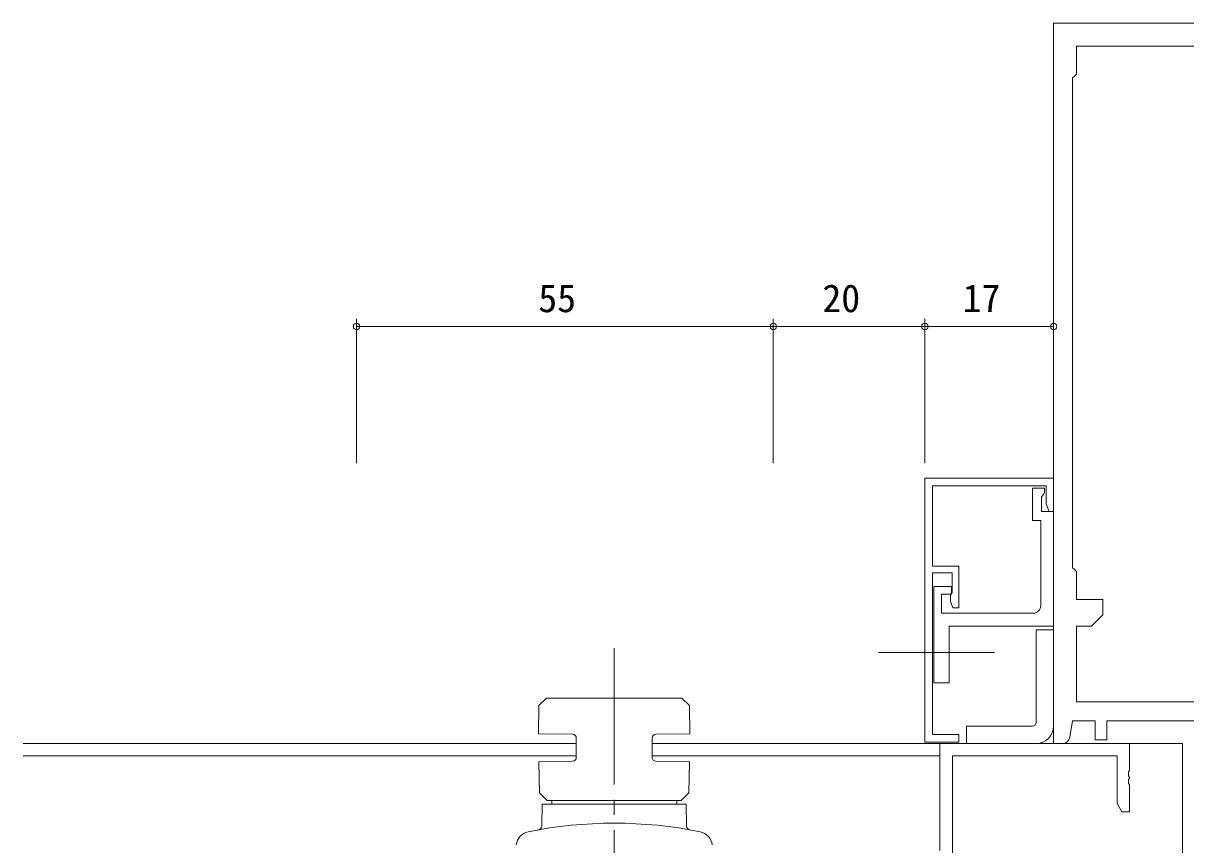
# Model space of a CAD drawing. Units: millimetres, scale not verified. Extents: x -594 to 539, y -420 to 386.
# Drawn here: x 164 to 317.4, y -120.8 to -12.5 of the extents above; entities that cross this region are included whole.
import ezdxf
from ezdxf.enums import TextEntityAlignment as Align

# ---------------------------------------------------------------- set-up
doc = ezdxf.new("R2010")
doc.units = ezdxf.units.MM
doc.header["$LTSCALE"] = 2
doc.linetypes.add('CHAIN2', pattern=[12, 9, -1, 1, -1])
for name, color, linetype, lineweight in [('0-3_YKK_11', 7, 'Continuous', 9), ('0-5_YKK_12', 2, 'Continuous', 9), ('0-6_YKK_13', 4, 'Continuous', 9), ('0-8_YKK_D', 6, 'Continuous', 9)]:
    doc.layers.add(name, color=color, linetype=linetype, lineweight=lineweight)
doc.styles.add('ＭＳ ゴシック', font='')
doc.styles.get('ＭＳ ゴシック').set_extended_font_data('MS Gothic')

msp = doc.modelspace()

# ---------------------------------------------------------------- linework, layer by layer
at = {"layer": '0-3_YKK_11'}
for p, q in [((300, -12.48), (360, -12.48)), ((300, -107.48), (300, -12.48)), ((303, -15.48), (357, -15.48)), ((303, -19.18), (303, -15.48)), ((302.5, -19.68), (302.7, -19.48)), ((302.5, -84.28), (302.5, -19.68)), ((302.7, -19.48), (303, -19.18)), ((300, -72.48), (283, -72.48)), ((283, -72.48), (283, -107.28)), ((284, -73.48), (299, -73.48)), ((284, -84.08), (284, -73.48)), ((299, -73.48), (299, -75.88)), ((300, -76.88), (300, -72.48)), ((297.2, -73.78), (298.8, -73.78)), ((297.2, -78.08), (297.2, -73.78)), ((298.6, -74.663), (298.4, -74.946)), ((298.4, -74.946), (298.4, -76.88)), ((298.8, -74.38), (298.6, -74.663)), ((298.8, -73.78), (298.8, -74.38)), ((299, -75.88), (299.4, -76.88)), ((298.3, -78.08), (297.2, -78.08)), ((298.3, -89.28), (298.3, -78.08)), ((298.4, -76.88), (300, -76.88)), ((299.4, -76.88), (300, -76.88)), ((300, -76.88), (300, -91.98)), ((287.5, -84.08), (284, -84.08)), ((287.5, -89.58), (287.5, -84.08)), ((302.7, -84.48), (302.5, -84.28)), ((284, -84.98), (286.6, -84.98)), ((284, -106.28), (284, -84.98)), ((286.6, -84.98), (286.6, -87.57)), ((303, -84.78), (302.7, -84.48)), ((303, -88.48), (303, -84.78)), ((284.2, -86.78), (286.5, -86.78)), ((284.2, -99.48), (284.2, -86.78)), ((286.5, -86.78), (286.5, -87.78)), ((285.2, -87.78), (285.2, -90.28)), ((286.5, -87.78), (285.2, -87.78)), ((286.6, -87.57), (286.403, -87.852)), ((286.403, -87.852), (286.403, -88.745)), ((286.403, -88.745), (286.707, -89.58)), ((306.5, -88.48), (303, -88.48)), ((306.5, -90.48), (306.5, -88.48)), ((285.2, -90.28), (297.3, -90.28)), ((286.707, -89.58), (287.5, -89.58)), ((305, -91.98), (306.5, -90.48)), ((286.2, -91.98), (286.2, -99.48)), ((300, -91.98), (286.2, -91.98)), ((303, -91.98), (305, -91.98)), ((303, -101.98), (303, -91.98)), ((286.2, -99.48), (284.2, -99.48)), ((357, -101.98), (303, -101.98)), ((302.5, -104.48), (302.139, -106.644)), ((305.5, -104.48), (302.5, -104.48)), ((305.5, -106.98), (305.5, -104.48)), ((307, -104.48), (307, -106.98)), ((326.5, -104.48), (307, -104.48)), ((283, -107.28), (287.5, -107.28)), ((287.5, -106.28), (284, -106.28)), ((287.5, -107.28), (287.5, -106.28)), ((307, -106.98), (305.5, -106.98)), ((285, -107.48), (285, -121.58)), ((310, -107.48), (285, -107.48)), ((301.153, -107.48), (300, -107.48)), ((310, -111.022), (310, -107.48)), ((286.63, -109.11), (308.37, -109.11)), ((286.63, -138.15), (286.63, -109.11)), ((308.37, -109.11), (308.37, -115.389)), ((309.88, -111.205), (310, -111.022)), ((309.88, -111.755), (309.88, -111.205)), ((310, -111.938), (309.88, -111.755)), ((310, -112.022), (310, -111.938)), ((309.88, -112.205), (310, -112.022)), ((309.88, -112.755), (309.88, -112.205)), ((310, -112.938), (309.88, -112.755)), ((310, -116.48), (310, -112.938)), ((308.37, -115.389), (309, -116.48)), ((309, -116.48), (310, -116.48))]:
    msp.add_line(p, q, dxfattribs=at)
for centre, start, end in [((297.3, -89.28), 270, 359.99998), ((301.153, -106.48), 269.99998, 350.53767)]:
    msp.add_arc(centre, 1, start, end, dxfattribs=at)
at = {"layer": '0-5_YKK_12'}
for p, q in [((164, -107.48), (237, -107.48)), ((247, -107.48), (285.3, -107.48)), ((317, -107.48), (309.5, -107.48)), ((317, -177.48), (317, -107.48)), ((164, -109.11), (237, -109.11)), ((247, -109.11), (285, -109.11))]:
    msp.add_line(p, q, dxfattribs=at)
at = {"layer": '0-6_YKK_13'}
for p, q in [((297.7, -92.48), (300, -92.48)), ((297.7, -104.68), (297.7, -92.48)), ((300, -92.48), (300, -105.18)), ((232, -106.18), (232.065, -102.48)), ((233.082, -101.48), (232.065, -102.48)), ((250.918, -101.48), (233.082, -101.48)), ((251.936, -102.48), (250.918, -101.48)), ((252, -106.18), (251.936, -102.48)), ((288.5, -107.48), (288.5, -105.18)), ((288.5, -105.18), (297.2, -105.18)), ((236.509, -106.259), (232, -106.18)), ((237, -109.303), (237, -106.759)), ((247, -106.759), (247, -109.303)), ((247.491, -106.259), (252, -106.18)), ((297.7, -107.48), (288.5, -107.48)), ((236.509, -109.802), (232.065, -109.88)), ((232.065, -109.88), (232.136, -113.98)), ((247.491, -109.802), (251.936, -109.88)), ((251.936, -109.88), (251.864, -113.98)), ((232.136, -113.98), (233.154, -114.98)), ((233.154, -114.98), (250.846, -114.98)), ((250.25, -115.48), (250.25, -114.98)), ((251.864, -113.98), (250.846, -114.98)), ((232.5, -115.48), (232.45, -118.362)), ((251.5, -115.48), (232.5, -115.48)), ((251.5, -115.48), (251.55, -118.362))]:
    msp.add_line(p, q, dxfattribs=at)
at = {"layer": '0-6_YKK_13', "linetype": 'CHAIN2'}
for p, q in [((242, -136.882), (242, -94.078)), ((292.2, -95.48), (276.9, -95.48))]:
    msp.add_line(p, q, dxfattribs=at)
at = {"layer": '0-6_YKK_13'}
msp.add_lwpolyline([(250.25, -115.48), (233.75, -115.48), (233.75, -114.98)], dxfattribs=at)
for centre, radius, start, end in [((297.2, -104.68), 0.5, 270, 0), ((297.7, -105.18), 2.3, 270, 0), ((236.5, -106.759), 0.5, 0, 89), ((247.5, -106.759), 0.5, 90.99998, 180), ((236.5, -109.303), 0.5, 270.99998, 0), ((247.5, -109.303), 0.5, 180, 268.99998), ((242, -175.78), 57.8, 78.68115, 101.31883), ((231.048, -121.065), 2, 101.31883, 172.99998), ((231.95, -118.353), 0.5, 279.92668, 358.99998), ((252.05, -118.353), 0.5, 181, 260.0733), ((252.952, -121.065), 2, 7, 78.68115)]:
    msp.add_arc(centre, radius, start, end, dxfattribs=at)
at = {"layer": '0-8_YKK_D'}
for p, q in [((208, -70.48), (208, -51.48)), ((263, -70.48), (263, -51.48)), ((263, -70.48), (263, -51.48)), ((283, -70.48), (283, -51.48)), ((283, -70.48), (283, -51.48)), ((300, -70.48), (300, -51.48)), ((208, -52.48), (263, -52.48)), ((263, -52.48), (283, -52.48)), ((283, -52.48), (300, -52.48))]:
    msp.add_line(p, q, dxfattribs=at)
for centre in [(208, -52.48), (263, -52.48), (263, -52.48), (283, -52.48), (283, -52.48), (300, -52.48)]:
    msp.add_circle(centre, 0.425, dxfattribs=at)

# ---------------------------------------------------------------- texts
at = {"layer": '0-8_YKK_D', "color": 4, "style": 'ＭＳ ゴシック'}
for s, p in [('55', (231.98, -51.68)), ('20', (269.48, -51.68)), ('17', (287.98, -51.68))]:
    msp.add_text(s, height=3.666, dxfattribs=at).set_placement(p, align=Align.BOTTOM_LEFT)

doc.saveas('drawing.dxf')
